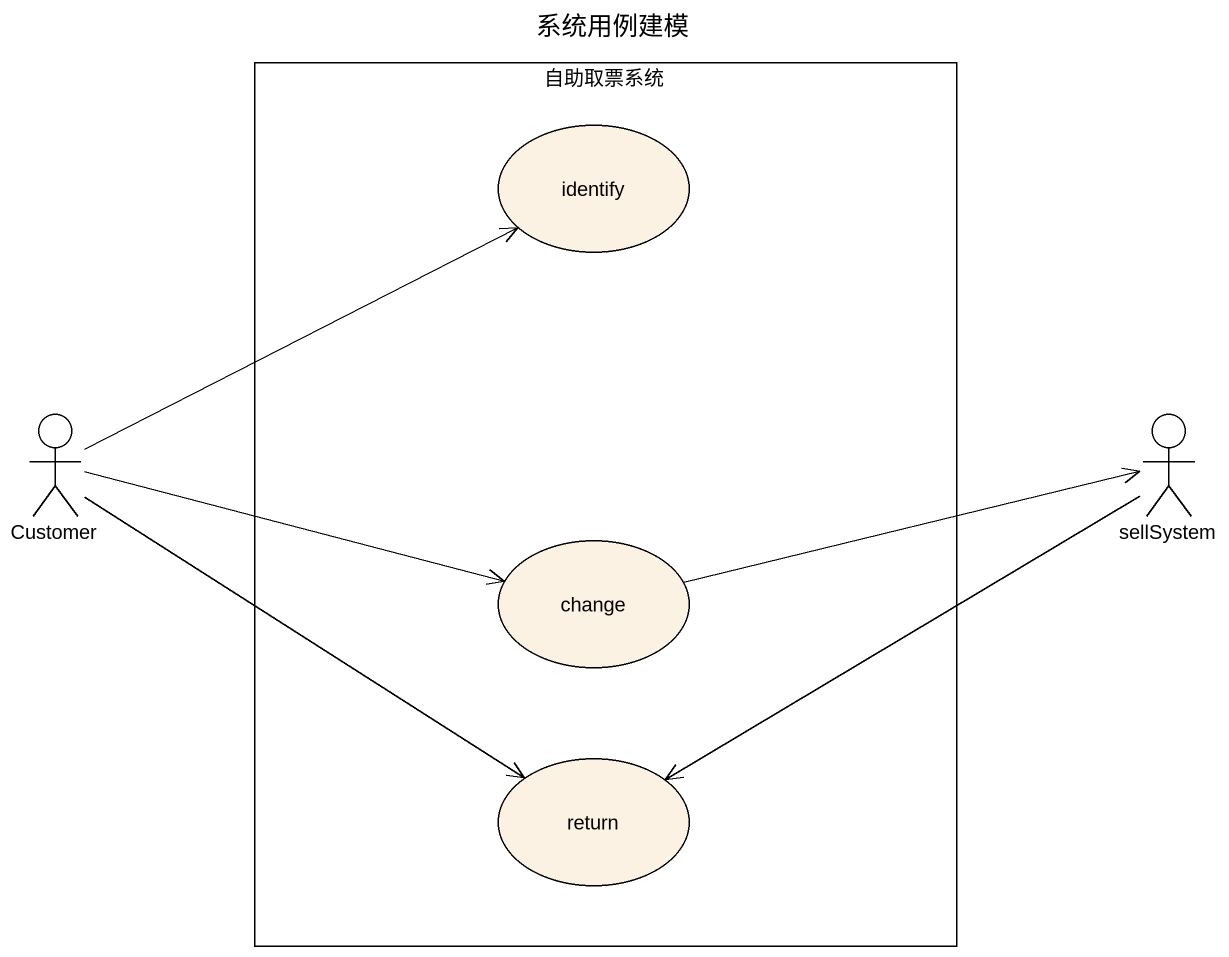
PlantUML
@startuml
title 系统用例建模
rectangle 自助取票系统 {
  usecase identify
  usecase change
  usecase "return" as return_
}
actor Customer
actor sellSystem
Customer -right-> identify
Customer -right-> change
Customer --> return_
change -right-> sellSystem
return_ <-right- sellSystem
@enduml
